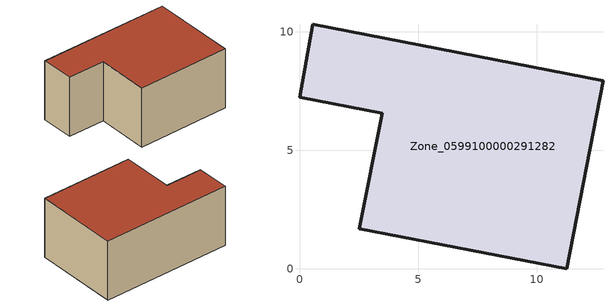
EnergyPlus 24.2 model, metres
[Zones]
Zone_0599100000291282
 floor ground (C_G): 12.8,7.93 11.27,0 2.53,1.69 3.5,6.56 0,7.24 0.55,10.31 z0
 wall outside (C_F): 11.27,0 12.8,7.93 0.55,10.31 0,7.24 3.5,6.56 2.53,1.69 11.27,0 z0:5.86
 roof outside (C_R): 2.53,1.69 11.27,0 12.8,7.93 0.55,10.31 0,7.24 3.5,6.56 z5.86
[BUILDING]
Pand.0599100000291282: North Axis=0; Terrain=City; Loads Convergence Tolerance Value=0.04; Temperature Convergence Tolerance Value=0.4; Solar Distribution=FullExterior; Maximum Number of Warmup Days=25; Minimum Number of Warmup Days=1
[Site:Location]
Rotterdam.The.Hague.AP_ZH_NLD Design_Conditions: Latitude=51.96; Longitude=4.45; Time Zone=1; Elevation=-4.5
[SITE:GROUNDTEMPERATURE:BUILDINGSURFACE]
18, 18, 18, 18, 18, 18, 18, 18, 18, 18, 18, 18
[MATERIAL] Thermal Absorptance=0.9; Solar Absorptance=0.7; Visible Absorptance=0.7
Name | Roughness | Thickness | Conductivity | Density | Specific Heat
G.TC.1946-1964 | MediumSmooth | 0.15 | 1 | 540 | 1210
F.TC.1946-1964 | Rough | 0.3 | 0.857143 | 1920 | 840
R.TC.1946-1964 | MediumRough | 0.2 | 0.235294 | 1500 | 1000
[CONSTRUCTION]
C_G: G.TC.1946-1964
C_F: F.TC.1946-1964
C_R: R.TC.1946-1964
[ZONE]
Zone_0599100000291282: Type=1; Multiplier=1; Ceiling Height=Autocalculate; Volume=Autocalculate; Floor Area=autocalculate; Part of Total Floor Area=Yes
[ZONEINFILTRATION:DESIGNFLOWRATE]
Infil_Zone_0599100000291282: Zone or ZoneList or Space or SpaceList=Zone_0599100000291282; Schedule=AlwaysOn; Design Flow Rate Calculation Method=Flow/Area; Flow Rate per Floor Area=0.003; Constant Term Coefficient=1; Temperature Term Coefficient=0; Velocity Term Coefficient=0; Velocity Squared Term Coefficient=0
[HVACTEMPLATE:ZONE:IDEALLOADSAIRSYSTEM]
Zone_0599100000291282: Maximum Heating Supply Air Temperature=50; Minimum Cooling Supply Air Temperature=13; Maximum Heating Supply Air Humidity Ratio=0.0156; Minimum Cooling Supply Air Humidity Ratio=0.0077; Heating Limit=NoLimit; Cooling Limit=NoLimit; Dehumidification Control Type=ConstantSensibleHeatRatio; Cooling Sensible Heat Ratio=0.7; Dehumidification Setpoint=60; Humidification Control Type=None; Humidification Setpoint=30; Outdoor Air Method=None; Outdoor Air Flow Rate per Person=0.00944; Outdoor Air Flow Rate per Zone Floor Area=0; Outdoor Air Flow Rate per Zone=0; Demand Controlled Ventilation Type=None; Outdoor Air Economizer Type=NoEconomizer; Heat Recovery Type=None; Sensible Heat Recovery Effectiveness=0.7; Latent Heat Recovery Effectiveness=0.65
[ZONECONTROL:THERMOSTAT]
ThermostatControl_Zone_0599100000291282: Zone or ZoneList=Zone_0599100000291282; Control Type Schedule=DualSetpointControlType; Control 1=Thermostat_Zone_0599100000291282; Temperature Difference Between Cutout And Setpoint=0
[THERMOSTATSETPOINT:DUALSETPOINT]
Thermostat_Zone_0599100000291282: Heating Setpoint Temperature Schedule=HeatingSetpoint_Zone_0599100000291282; Cooling Setpoint Temperature Schedule=CoolingSetpoint_Zone_0599100000291282
[SCHEDULE:COMPACT]
HeatingSetpoint_Zone_0599100000291282: Through: 12/31, For: AllDays, Until: 24:00, 21
CoolingSetpoint_Zone_0599100000291282: Through: 12/31, For: AllDays, Until: 24:00, 24
DualSetpointControlType: Through: 12/31, For: AllDays, Until: 24:00, 4
AlwaysOn: Through: 12/31, For: AllDays, Until: 24:00, 1
